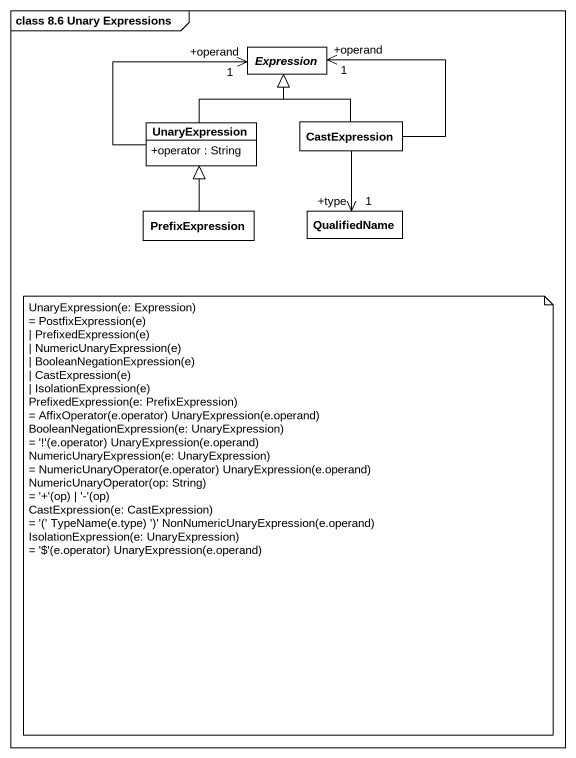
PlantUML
@startuml
mainframe class 8.6 Unary Expressions
hide circle
hide empty members
skinparam classAttributeIconSize 0
abstract class Expression
class UnaryExpression {
  +operator : String
}
class CastExpression
class PrefixExpression
class QualifiedName
UnaryExpression -up-> "+operand\n1" Expression
UnaryExpression -up-|> Expression
CastExpression -up-|> Expression
CastExpression -up-> "+operand\n1" Expression
CastExpression --> "+type\n1" QualifiedName
PrefixExpression -up-|> UnaryExpression
note as N1
  UnaryExpression(e: Expression)
  ~= PostfixExpression(e)
  ~| PrefixedExpression(e)
  ~| NumericUnaryExpression(e)
  ~| BooleanNegationExpression(e)
  ~| CastExpression(e)
  ~| IsolationExpression(e)
  PrefixedExpression(e: PrefixExpression)
  ~= AffixOperator(e.operator) UnaryExpression(e.operand)
  BooleanNegationExpression(e: UnaryExpression)
  ~= '!'(e.operator) UnaryExpression(e.operand)
  NumericUnaryExpression(e: UnaryExpression)
  ~= NumericUnaryOperator(e.operator) UnaryExpression(e.operand)
  NumericUnaryOperator(op: String)
  ~= '+'(op) | '-'(op)
  CastExpression(e: CastExpression)
  ~= '(' TypeName(e.type) ')' NonNumericUnaryExpression(e.operand)
  IsolationExpression(e: UnaryExpression)
  ~= '$'(e.operator) UnaryExpression(e.operand)
end note
@enduml
